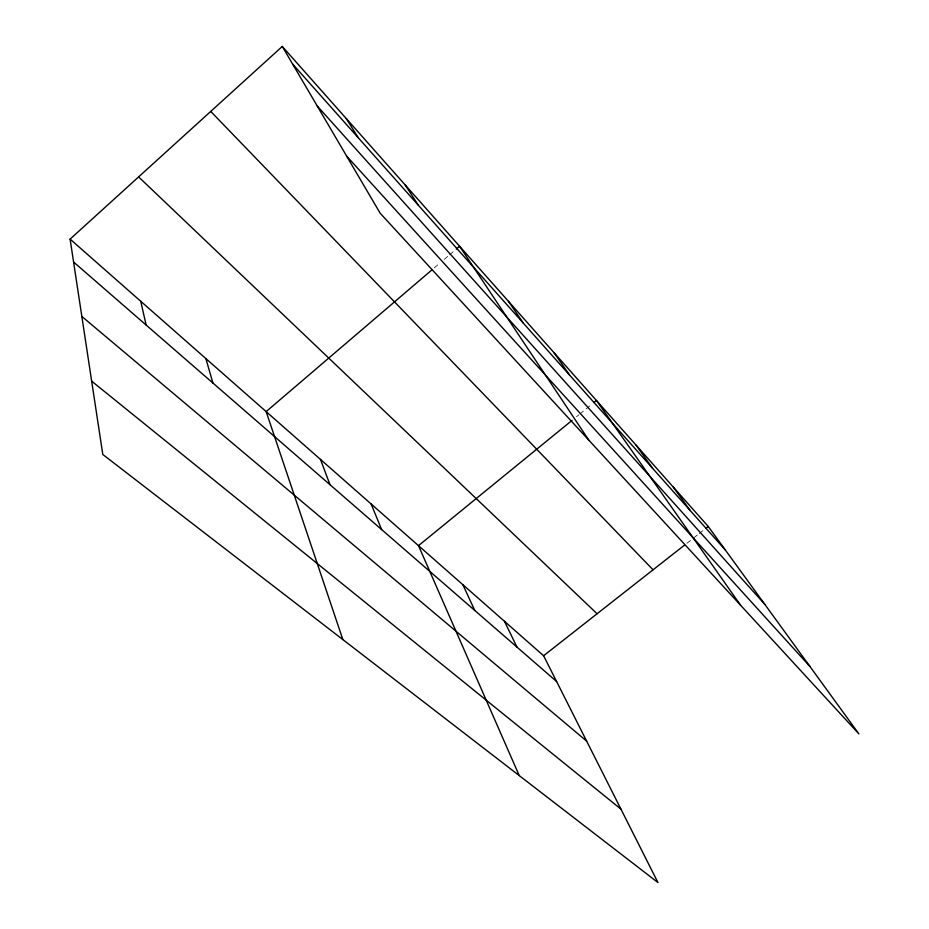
<?xml version="1.0" encoding="UTF-8"?>
<svg xmlns="http://www.w3.org/2000/svg" width="929" height="929" viewBox="0 0 929 929"><rect width="100%" height="100%" fill="white"/><g stroke="black" fill="none" stroke-linecap="round" stroke-linejoin="round"><path stroke-width="0.7" stroke-dasharray="4.64 3.48" d="M434.215 267.924L439.731 263.209M444.143 259.435L448.544 255.672M449.648 254.72L455.164 250.006M576.526 416.726L578.744 414.926M579.847 414.02L592.017 404.092M686.856 543.279L692.488 538.866M693.615 537.972L698.12 534.442M699.247 533.56L704.879 529.135"/><path stroke-width="1.39" d="M70.105 239.113L543.604 655.735L657.964 882.55L102.794 454.467L70.105 239.113L282.288 46.45L708.258 526.488L858.895 733.91L380.147 213.194L282.288 46.45M432.008 269.816L266.147 411.605L342.836 639.558M456.267 249.065L459.576 246.243L588.777 440.102M572.101 420.338L418.503 545.648L519.241 775.587M594.235 402.28L596.453 400.48L740.518 605.139M543.604 655.735L684.603 545.056M706.005 528.253L708.258 526.488M91.669 381.145L620.932 809.101M81.833 316.429L586.663 741.133M73.577 262.024L556.622 681.538M138.607 176.905L597.08 613.755M210.732 111.422L653.064 569.814M346.622 156.06L809.972 666.523M317.207 105.952L764.811 604.349M292.612 64.043L725.328 549.98M673.339 487.121L690.131 510.462M636.144 445.212L652.599 468.309M553.998 352.637L569.5 374.979M508.488 301.356L523.341 323.141M405.218 184.976L418.259 205.146M346.32 118.598L358.141 137.62M504.47 621.292L516.988 647.118M462.839 584.678L474.789 610.469M371.147 503.994L381.61 529.553M320.482 459.414L330.004 484.729M205.878 358.571L212.904 383.027M140.732 301.251L146.143 325.045"/></g></svg>
